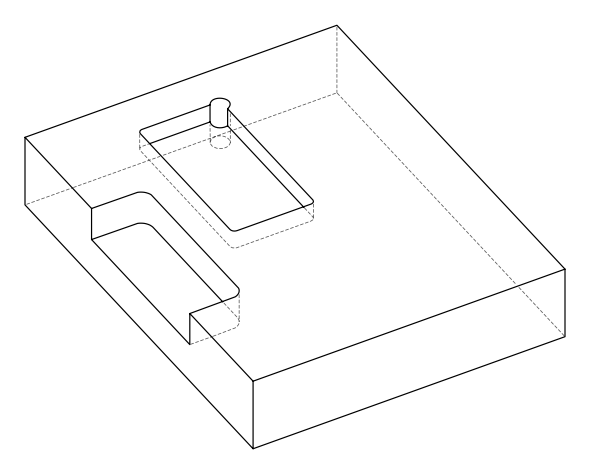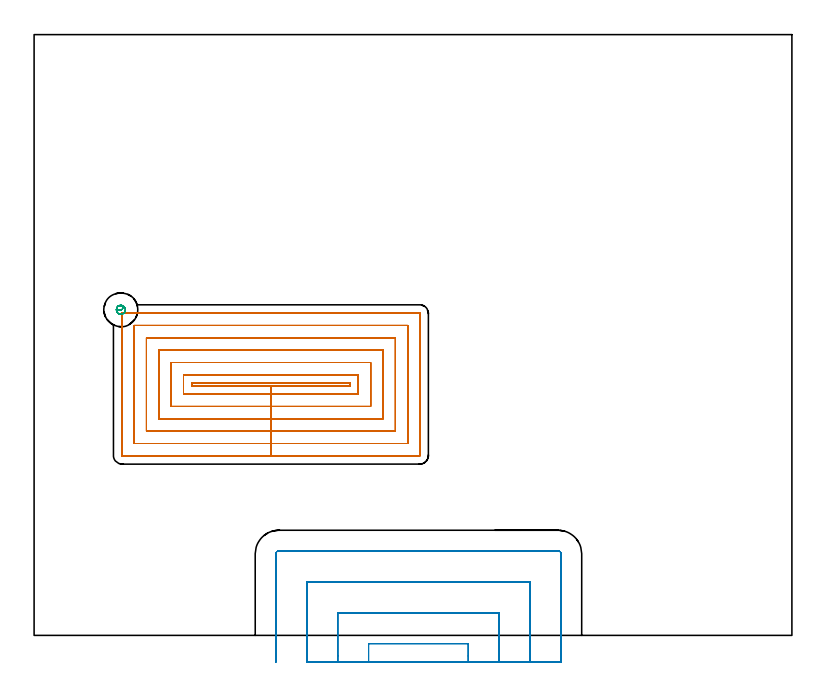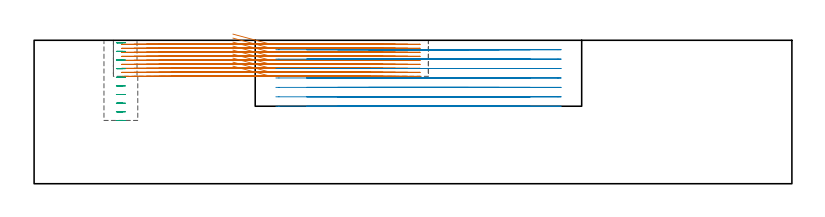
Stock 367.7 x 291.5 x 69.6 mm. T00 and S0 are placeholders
(PLAN: 3 operations, 2 tool changes, 55.3 min)
(1 MILL_RECTANGULAR_POCKET | POCKET_RECTANGULAR_STRAIGHT | NXT0201_009 | Follow Part, ap 2, ae 75% | 37.45 min | 206444 mm3)
(2 MILL_SLOT | SLOT_PARTIAL_RECTANGULAR | UGT0201_094 | Follow Part, ap 5, ae 75% | 16.98 min | 256724 mm3)
(3 MILL_BLIND_HOLE_FROM_SOLID_MATERIAL | STEP1POCKET | NXT0201_011 | Spiral | 0.88 min | 6406 mm3)
(TOOL NXT0201_009 | ENDMILL 8mm [2P460-0800-NA 1630] | D8 FL26 Z6)
(TOOL UGT0201_094 | End mill 20 mm | D20 FL38 Z4)
(TOOL NXT0201_011 | ENDMILL 12mm [2P460-1200-NA 1630] | D12 FL38 Z6)
(OP 1 MILL_RECTANGULAR_POCKET)
G17 G21 G94 G90
T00 M6
G54
G17 G0 G90 X96.447 Y121.1 S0 M3
G43 Z79.6 H1
Z72.6
G94 G1 X114.9 Z67.655 F250.
X153.3 F500.
Y122.4
X76.5
Y121.1
X114.9
Y117.1
X157.3
Y126.4
X72.5
Y117.1
X114.9
Y111.1
X163.3
Y132.4
X66.5
Y111.1
X114.9
Y105.1
X169.3
Y138.4
X60.5
Y105.1
X114.9
Y99.1
X175.3
Y144.4
X54.5
Y99.1
X114.9
Y93.1
X181.3
Y150.4
X48.5
Y93.1
X114.9
Y87.1
X187.1
G3 X187.3 Y87.3 R0.2
G1 Y156.2
G3 X187.1 Y156.4 R0.2
G1 X42.5
Y87.3
G3 X42.7 Y87.1 R0.2
G1 X114.9
X115.9
G0 X96.447 Y121.1 Z70.655
G1 X114.9 Z65.711 F250.
X153.3 F500.
Y122.4
X76.5
Y121.1
X114.9
Y117.1
X157.3
Y126.4
X72.5
Y117.1
X114.9
Y111.1
X163.3
Y132.4
X66.5
Y111.1
X114.9
Y105.1
X169.3
Y138.4
X60.5
Y105.1
X114.9
Y99.1
X175.3
Y144.4
X54.5
Y99.1
X114.9
Y93.1
X181.3
Y150.4
X48.5
Y93.1
X114.9
Y87.1
X187.1
G3 X187.3 Y87.3 R0.2
G1 Y156.2
G3 X187.1 Y156.4 R0.2
G1 X42.5
Y87.3
G3 X42.7 Y87.1 R0.2
G1 X114.9
X115.9
G0 X96.447 Y121.1 Z68.711
G1 X114.9 Z63.767 F250.
X153.3 F500.
Y122.4
X76.5
Y121.1
X114.9
Y117.1
X157.3
Y126.4
X72.5
Y117.1
X114.9
Y111.1
X163.3
Y132.4
X66.5
Y111.1
X114.9
Y105.1
X169.3
Y138.4
X60.5
Y105.1
X114.9
Y99.1
X175.3
Y144.4
X54.5
Y99.1
X114.9
Y93.1
X181.3
Y150.4
X48.5
Y93.1
X114.9
Y87.1
X187.1
G3 X187.3 Y87.3 R0.2
G1 Y156.2
G3 X187.1 Y156.4 R0.2
G1 X42.5
Y87.3
G3 X42.7 Y87.1 R0.2
G1 X114.9
X115.9
G0 X96.447 Y121.1 Z66.767
G1 X114.9 Z61.822 F250.
X153.3 F500.
Y122.4
X76.5
Y121.1
X114.9
Y117.1
X157.3
Y126.4
X72.5
Y117.1
X114.9
Y111.1
X163.3
Y132.4
X66.5
Y111.1
X114.9
Y105.1
X169.3
Y138.4
X60.5
Y105.1
X114.9
Y99.1
X175.3
Y144.4
X54.5
Y99.1
X114.9
Y93.1
X181.3
Y150.4
X48.5
Y93.1
X114.9
Y87.1
X187.1
G3 X187.3 Y87.3 R0.2
G1 Y156.2
G3 X187.1 Y156.4 R0.2
G1 X42.5
Y87.3
G3 X42.7 Y87.1 R0.2
G1 X114.9
X115.9
G0 X96.447 Y121.1 Z64.822
G1 X114.9 Z59.878 F250.
X153.3 F500.
Y122.4
X76.5
Y121.1
X114.9
Y117.1
X157.3
Y126.4
X72.5
Y117.1
X114.9
Y111.1
X163.3
Y132.4
X66.5
Y111.1
X114.9
Y105.1
X169.3
Y138.4
X60.5
Y105.1
X114.9
Y99.1
X175.3
Y144.4
X54.5
Y99.1
X114.9
Y93.1
X181.3
Y150.4
X48.5
Y93.1
X114.9
Y87.1
X187.1
G3 X187.3 Y87.3 R0.2
G1 Y156.2
G3 X187.1 Y156.4 R0.2
G1 X42.5
Y87.3
G3 X42.7 Y87.1 R0.2
G1 X114.9
X115.9
G0 X96.447 Y121.1 Z62.878
G1 X114.9 Z57.933 F250.
X153.3 F500.
Y122.4
X76.5
Y121.1
X114.9
Y117.1
X157.3
Y126.4
X72.5
Y117.1
X114.9
Y111.1
X163.3
Y132.4
X66.5
Y111.1
X114.9
Y105.1
X169.3
Y138.4
X60.5
Y105.1
X114.9
Y99.1
X175.3
Y144.4
X54.5
Y99.1
X114.9
Y93.1
X181.3
Y150.4
X48.5
Y93.1
X114.9
Y87.1
X187.1
G3 X187.3 Y87.3 R0.2
G1 Y156.2
G3 X187.1 Y156.4 R0.2
G1 X42.5
Y87.3
G3 X42.7 Y87.1 R0.2
G1 X114.9
X115.9
G0 X96.447 Y121.1 Z60.933
G1 X114.9 Z55.989 F250.
X153.3 F500.
Y122.4
X76.5
Y121.1
X114.9
Y117.1
X157.3
Y126.4
X72.5
Y117.1
X114.9
Y111.1
X163.3
Y132.4
X66.5
Y111.1
X114.9
Y105.1
X169.3
Y138.4
X60.5
Y105.1
X114.9
Y99.1
X175.3
Y144.4
X54.5
Y99.1
X114.9
Y93.1
X181.3
Y150.4
X48.5
Y93.1
X114.9
Y87.1
X187.1
G3 X187.3 Y87.3 R0.2
G1 Y156.2
G3 X187.1 Y156.4 R0.2
G1 X42.5
Y87.3
G3 X42.7 Y87.1 R0.2
G1 X114.9
X115.9
G0 X96.447 Y121.1 Z58.989
G1 X114.9 Z54.044 F250.
X153.3 F500.
Y122.4
X76.5
Y121.1
X114.9
Y117.1
X157.3
Y126.4
X72.5
Y117.1
X114.9
Y111.1
X163.3
Y132.4
X66.5
Y111.1
X114.9
Y105.1
X169.3
Y138.4
X60.5
Y105.1
X114.9
Y99.1
X175.3
Y144.4
X54.5
Y99.1
X114.9
Y93.1
X181.3
Y150.4
X48.5
Y93.1
X114.9
Y87.1
X187.1
G3 X187.3 Y87.3 R0.2
G1 Y156.2
G3 X187.1 Y156.4 R0.2
G1 X42.5
Y87.3
G3 X42.7 Y87.1 R0.2
G1 X114.9
X115.9
G0 X96.447 Y121.1 Z57.044
G1 X114.9 Z52.1 F250.
X153.3 F500.
Y122.4
X76.5
Y121.1
X114.9
Y117.1
X157.3
Y126.4
X72.5
Y117.1
X114.9
Y111.1
X163.3
Y132.4
X66.5
Y111.1
X114.9
Y105.1
X169.3
Y138.4
X60.5
Y105.1
X114.9
Y99.1
X175.3
Y144.4
X54.5
Y99.1
X114.9
Y93.1
X181.3
Y150.4
X48.5
Y93.1
X114.9
Y87.1
X187.1
G3 X187.3 Y87.3 R0.2
G1 Y156.2
G3 X187.1 Y156.4 R0.2
G1 X42.5
Y87.3
G3 X42.7 Y87.1 R0.2
G1 X114.9
X115.9
G0 Z79.6
M5
M2
(OP 2 MILL_SLOT)
G17 G21 G94 G90
T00 M6
G54
G17 G0 G90 X210.7 Y-13. S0 M3
G43 Z79.6 H0
Z65.028
G94 G1 Y-10. F250.
Y-4. F500.
X162.3
Y-10.
Y-13. F250.
X225.7
Y-10.
Y11. F500.
X147.3
Y-10.
Y-13. F250.
X240.7
Y-10.
Y26. F500.
X132.3
Y-10.
Y-13. F250.
X255.7
Y-10.
Y39.5 F500.
G3 X254.2 Y41. R1.5
G1 X118.8
G3 X117.3 Y39.5 R1.5
G1 Y-10.
Y-13. F250.
G0 X210.7 Z60.457
G1 Y-10.
Y-4. F500.
X162.3
Y-10.
Y-13. F250.
X225.7
Y-10.
Y11. F500.
X147.3
Y-10.
Y-13. F250.
X240.7
Y-10.
Y26. F500.
X132.3
Y-10.
Y-13. F250.
X255.7
Y-10.
Y39.5 F500.
G3 X254.2 Y41. R1.5
G1 X118.8
G3 X117.3 Y39.5 R1.5
G1 Y-10.
Y-13. F250.
G0 X210.7 Z55.886
G1 Y-10.
Y-4. F500.
X162.3
Y-10.
Y-13. F250.
X225.7
Y-10.
Y11. F500.
X147.3
Y-10.
Y-13. F250.
X240.7
Y-10.
Y26. F500.
X132.3
Y-10.
Y-13. F250.
X255.7
Y-10.
Y39.5 F500.
G3 X254.2 Y41. R1.5
G1 X118.8
G3 X117.3 Y39.5 R1.5
G1 Y-10.
Y-13. F250.
G0 X210.7 Z51.314
G1 Y-10.
Y-4. F500.
X162.3
Y-10.
Y-13. F250.
X225.7
Y-10.
Y11. F500.
X147.3
Y-10.
Y-13. F250.
X240.7
Y-10.
Y26. F500.
X132.3
Y-10.
Y-13. F250.
X255.7
Y-10.
Y39.5 F500.
G3 X254.2 Y41. R1.5
G1 X118.8
G3 X117.3 Y39.5 R1.5
G1 Y-10.
Y-13. F250.
G0 X210.7 Z46.743
G1 Y-10.
Y-4. F500.
X162.3
Y-10.
Y-13. F250.
X225.7
Y-10.
Y11. F500.
X147.3
Y-10.
Y-13. F250.
X240.7
Y-10.
Y26. F500.
X132.3
Y-10.
Y-13. F250.
X255.7
Y-10.
Y39.5 F500.
G3 X254.2 Y41. R1.5
G1 X118.8
G3 X117.3 Y39.5 R1.5
G1 Y-10.
Y-13. F250.
G0 X210.7 Z42.171
G1 Y-10.
Y-4. F500.
X162.3
Y-10.
Y-13. F250.
X225.7
Y-10.
Y11. F500.
X147.3
Y-10.
Y-13. F250.
X240.7
Y-10.
Y26. F500.
X132.3
Y-10.
Y-13. F250.
X255.7
Y-10.
Y39.5 F500.
G3 X254.2 Y41. R1.5
G1 X118.8
G3 X117.3 Y39.5 R1.5
G1 Y-10.
Y-13. F250.
G0 X210.7 Z37.6
G1 Y-10.
Y-4. F500.
X162.3
Y-10.
Y-13. F250.
X225.7
Y-10.
Y11. F500.
X147.3
Y-10.
Y-13. F250.
X240.7
Y-10.
Y26. F500.
X132.3
Y-10.
Y-13. F250.
X255.7
Y-10.
Y39.5 F500.
G3 X254.2 Y41. R1.5
G1 X118.8
G3 X117.3 Y39.5 R1.5
G1 Y-10.
Y-13. F250.
G0 Z79.6
M5
M2
(OP 3 MILL_BLIND_HOLE_FROM_SOLID_MATERIAL)
G17 G21 G94 G90
T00 M6
G54
G17 G0 G90 X42.1 Y158. S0 M3
G43 Z79.6 H1
Z68.41
G94 G3 X42.778 Y159.522 R0.912 F250.
X40.628 Y159.635 R1.522
X40.465 Y156.528 R2.2
X40.628 Y159.635 R-2.2
X40.546 Y158.081 R1.1
X42.1 Y158. R1.1
G0 Z64.22
G3 X42.778 Y159.522 R0.912
X40.628 Y159.635 R1.522
X40.465 Y156.528 R2.2
X40.628 Y159.635 R-2.2
X40.546 Y158.081 R1.1
X42.1 Y158. R1.1
G0 Z60.03
G3 X42.778 Y159.522 R0.912
X40.628 Y159.635 R1.522
X40.465 Y156.528 R2.2
X40.628 Y159.635 R-2.2
X40.546 Y158.081 R1.1
X42.1 Y158. R1.1
G0 Z55.84
G3 X42.778 Y159.522 R0.912
X40.628 Y159.635 R1.522
X40.465 Y156.528 R2.2
X40.628 Y159.635 R-2.2
X40.546 Y158.081 R1.1
X42.1 Y158. R1.1
G0 Z51.65
G3 X42.778 Y159.522 R0.912
X40.628 Y159.635 R1.522
X40.465 Y156.528 R2.2
X40.628 Y159.635 R-2.2
X40.546 Y158.081 R1.1
X42.1 Y158. R1.1
G0 Z47.46
G3 X42.778 Y159.522 R0.912
X40.628 Y159.635 R1.522
X40.465 Y156.528 R2.2
X40.628 Y159.635 R-2.2
X40.546 Y158.081 R1.1
X42.1 Y158. R1.1
G0 Z43.27
G3 X42.778 Y159.522 R0.912
X40.628 Y159.635 R1.522
X40.465 Y156.528 R2.2
X40.628 Y159.635 R-2.2
X40.546 Y158.081 R1.1
X42.1 Y158. R1.1
G0 Z39.08
G3 X42.778 Y159.522 R0.912
X40.628 Y159.635 R1.522
X40.465 Y156.528 R2.2
X40.628 Y159.635 R-2.2
X40.546 Y158.081 R1.1
X42.1 Y158. R1.1
G0 Z34.89
G3 X42.778 Y159.522 R0.912
X40.628 Y159.635 R1.522
X40.465 Y156.528 R2.2
X40.628 Y159.635 R-2.2
X40.546 Y158.081 R1.1
X42.1 Y158. R1.1
G0 Z30.7
G3 X42.778 Y159.522 R0.912
X40.628 Y159.635 R1.522
X40.465 Y156.528 R2.2
X40.628 Y159.635 R-2.2
X40.546 Y158.081 R1.1
X42.1 Y158. R1.1
G0 Z79.6
M5
M2
